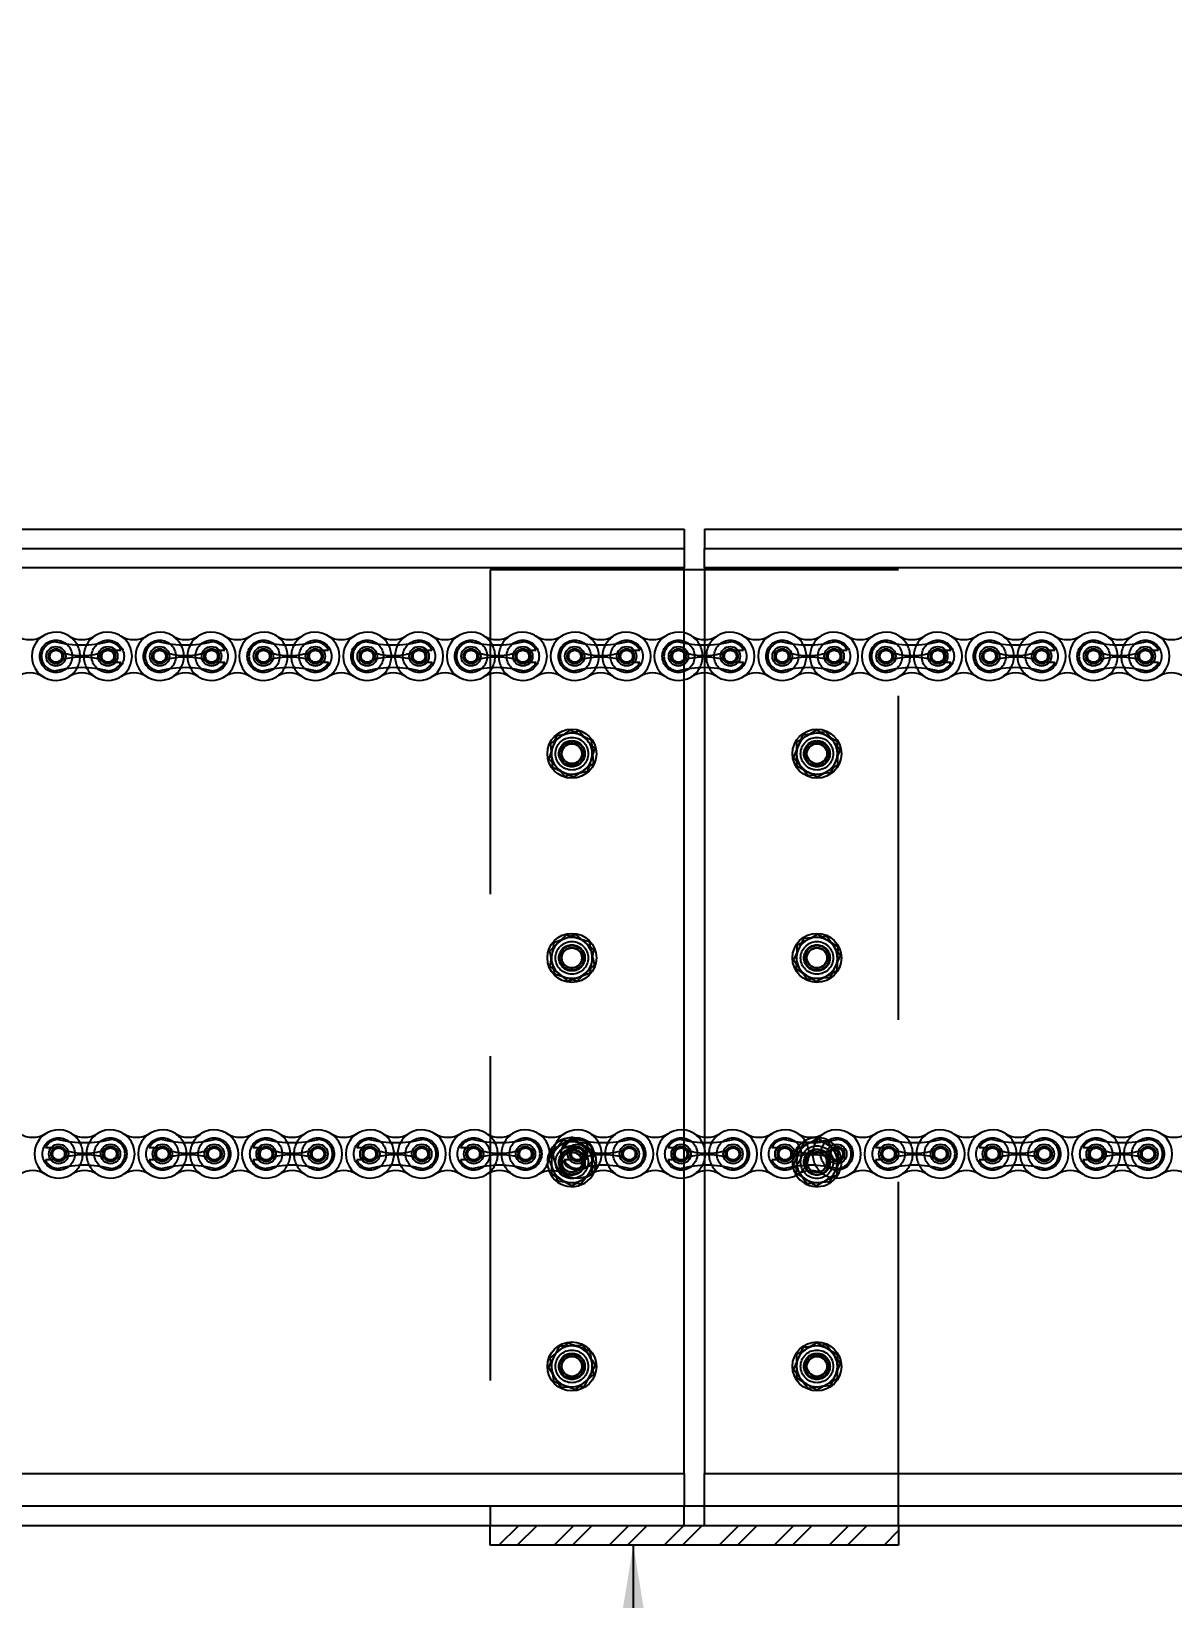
# Model space of a CAD drawing. Header units: metres. Extents: x 0 to 21025, y 0 to 14850.
# Drawn here: x 4713.9 to 4993.3, y 6173 to 6556.7 of the extents above; entities that cross this region are included whole.
import ezdxf

# ---------------------------------------------------------------- set-up
doc = ezdxf.new("R2010")
doc.units = ezdxf.units.M
doc.header["$LTSCALE"] = 25
doc.linetypes.add('HIDDEN2', pattern=[4.7625, 3.175, -1.5875])
for name, color, linetype in [('18_COTAS', 7, 'Continuous'), ('SDM', 7, 'Continuous'), ('SHA', 7, 'Continuous'), ('SL4', 4, 'Continuous'), ('ST1', 7, 'HIDDEN2')]:
    doc.layers.add(name, color=color, linetype=linetype)
doc.styles.add('ROMANS', font='ROMANS.SHX')
doc.dimstyles.new('25___1-25', dxfattribs={"dimscale": 25, "dimtxt": 2.5, "dimasz": 2, "dimexe": 1.5, "dimexo": 1, "dimgap": 0.5, "dimtad": 1, "dimzin": 12, "dimtxsty": 'ROMANS', "dimcen": 0, "dimclrd": 256, "dimclre": 256, "dimclrt": 3, "dimazin": 3, "dimtfac": 1, "dimtmove": 0, "dimatfit": 0, "dimfxl": 1, "dimlwd": -1, "dimlwe": -1, "dimarcsym": 0})

# ---------------------------------------------------------------- blocks, each defined once
blk = doc.blocks.new('*D49')
at = {"layer": '18_COTAS', "transparency": 16777216}
for p, q in [((2751.77, 6357.87), (2751.77, 7037.95)), ((5720.75, 6357.87), (5720.75, 7037.95)), ((2801.77, 7000.45), (5670.75, 7000.45))]:
    blk.add_line(p, q, dxfattribs=at)
for points in [[(2801.77, 7008.78), (2801.77, 6992.11), (2751.77, 7000.45)], [(5670.75, 7008.78), (5670.75, 6992.11), (5720.75, 7000.45)]]:
    blk.add_solid(points, dxfattribs=at)
at = {"layer": 'Defpoints', "color": 0, "transparency": 16777216}
for p in [(5720.75, 7000.45), (2751.77, 6332.87), (5720.75, 6332.87)]:
    blk.add_point(p, dxfattribs=at)
at = {"layer": '18_COTAS', "color": 3, "transparency": 16777216, "insert": (4236.26, 7050.15), "char_height": 62.5, "attachment_point": 5, "style": 'ROMANS'}
blk.add_mtext('2968,98', dxfattribs=at)

msp = doc.modelspace()

# ---------------------------------------------------------------- hatches: boundary and pattern name
at = {"layer": 'SHA'}
h = msp.add_hatch(dxfattribs=at)
h.set_pattern_fill('ANSI32', color=256, style=0)
h.set_pattern_definition([(45, (680.72, 3493.2185), (-6.735192, 6.735192), []), (45, (685.21, 3493.2185), (-6.735192, 6.735192), [])])
h.paths.add_polyline_path([(4926.248, 6186.103), (4926.248, 6190.865), (4826.248, 6190.865), (4826.248, 6186.103)], flags=0)

# ---------------------------------------------------------------- linework, layer by layer
at = {"layer": 'SL4'}
for p, q in [((3548.773, 6434.865), (4873.748, 6434.865)), ((4873.748, 6434.865), (4873.748, 6430.103)), ((4878.748, 6434.865), (5542.125, 6434.865)), ((4878.748, 6434.865), (4878.748, 6430.103)), ((3548.773, 6430.103), (4873.748, 6430.103)), ((4873.748, 6430.103), (4873.748, 6425.34)), ((4878.748, 6430.103), (5542.125, 6430.103)), ((4878.748, 6425.34), (4878.748, 6430.103)), ((4873.748, 6425.34), (3548.773, 6425.34)), ((4873.748, 6409.457), (4873.748, 6425.34)), ((4878.748, 6424.865), (4873.748, 6424.865)), ((4878.748, 6425.34), (4878.748, 6407.779)), ((5542.125, 6425.34), (4878.748, 6425.34)), ((4873.748, 6287.743), (4873.748, 6397.954)), ((4878.748, 6399.632), (4878.748, 6285.974)), ((4845.769, 6385.619), (4843.397, 6383.973)), ((4906.174, 6385.638), (4903.692, 6384.163)), ((4850.991, 6383.157), (4848.38, 6384.388)), ((4911.21, 6382.816), (4908.692, 6384.227)), ((4841.505, 6376.574), (4844.116, 6375.343)), ((4846.727, 6374.112), (4849.098, 6375.758)), ((4901.285, 6376.915), (4903.804, 6375.503)), ((4906.322, 6374.092), (4908.803, 6375.568)), ((4844.967, 6335.495), (4842.849, 6333.533)), ((4906.488, 6335.634), (4903.93, 6334.296)), ((4850.483, 6333.79), (4847.725, 6334.642)), ((4911.364, 6332.542), (4908.926, 6334.088)), ((4842.013, 6325.941), (4844.771, 6325.088)), ((4847.529, 6324.236), (4849.646, 6326.198)), ((4901.132, 6327.189), (4903.57, 6325.643)), ((4906.008, 6324.097), (4908.565, 6325.435)), ((4878.748, 6277.766), (4878.748, 6203.628)), ((4842.735, 6275.284), (4845.597, 6274.908)), ((4848.459, 6274.532), (4849.969, 6276.501)), ((4873.748, 6203.628), (4873.748, 6275.998)), ((4901.635, 6276.896), (4903.529, 6275.669)), ((4905.951, 6274.099), (4908.522, 6275.413)), ((4906.309, 6235.639), (4903.794, 6234.222)), ((4843.169, 6234.749), (4841.824, 6232.195)), ((4848.938, 6234.974), (4846.054, 6234.862)), ((4911.278, 6232.699), (4908.794, 6234.169)), ((4843.557, 6224.757), (4846.442, 6224.869)), ((4849.326, 6224.981), (4850.672, 6227.535)), ((4901.217, 6227.032), (4903.702, 6225.562)), ((4906.187, 6224.092), (4908.702, 6225.509)), ((3548.773, 6203.628), (4873.748, 6203.628)), ((4873.748, 6203.628), (4873.748, 6195.628)), ((4878.748, 6195.628), (4878.748, 6203.628)), ((4878.748, 6203.628), (5878.748, 6203.628)), ((4873.748, 6195.628), (3548.773, 6195.628)), ((4873.748, 6190.865), (4873.748, 6195.628)), ((4878.748, 6195.628), (4873.748, 6195.628)), ((4878.748, 6190.865), (4878.748, 6195.628)), ((5878.748, 6195.628), (4878.748, 6195.628)), ((4826.248, 6190.865), (3596.273, 6190.865)), ((4826.248, 6186.103), (4826.248, 6190.865)), ((4926.248, 6190.865), (4826.248, 6190.865)), ((4926.248, 6190.865), (4926.248, 6186.103)), ((5878.748, 6190.865), (4926.248, 6190.865)), ((4926.248, 6186.103), (4826.248, 6186.103))]:
    msp.add_line(p, q, dxfattribs=at)
at = {"layer": 'SL4', "flags": 128}
msp.add_lwpolyline([(4909.59, 6276.146), (4909.084, 6275.748), (4908.522, 6275.413)], dxfattribs=at)
at = {"layer": 'SL4'}
for centre, radius in [((4719.946, 6403.705), 2.399), ((4732.646, 6403.705), 2.398), ((4745.346, 6403.705), 2.399), ((4758.046, 6403.705), 2.398), ((4770.746, 6403.705), 2.399), ((4783.446, 6403.705), 2.399), ((4796.146, 6403.705), 2.399), ((4808.846, 6403.705), 2.399), ((4821.546, 6403.705), 2.399), ((4834.246, 6403.705), 2.399), ((4846.946, 6403.705), 2.399), ((4859.646, 6403.705), 2.399), ((4872.346, 6403.705), 2.399), ((4885.046, 6403.705), 2.399), ((4897.746, 6403.705), 2.399), ((4910.446, 6403.705), 2.399), ((4923.146, 6403.705), 2.399), ((4935.846, 6403.705), 2.399), ((4948.546, 6403.705), 2.399), ((4961.246, 6403.705), 2.399), ((4973.946, 6403.705), 2.399), ((4986.646, 6403.705), 2.399), ((4846.248, 6379.865), 6), ((4906.248, 6379.865), 6), ((4846.248, 6379.865), 3), ((4846.248, 6379.865), 2.445), ((4906.248, 6379.865), 3), ((4906.248, 6379.865), 2.446), ((4846.248, 6329.865), 6), ((4906.248, 6329.865), 6), ((4846.248, 6329.865), 3), ((4846.248, 6329.865), 2.446), ((4906.248, 6329.865), 3), ((4906.248, 6329.865), 2.445), ((4720.601, 6281.87), 2.398), ((4733.301, 6281.87), 2.398), ((4746.001, 6281.87), 2.398), ((4758.701, 6281.87), 2.398), ((4771.401, 6281.87), 2.398), ((4784.101, 6281.87), 2.398), ((4796.801, 6281.87), 2.399), ((4809.501, 6281.87), 2.398), ((4822.201, 6281.87), 2.398), ((4834.901, 6281.87), 2.398), ((4847.601, 6281.87), 2.398), ((4860.301, 6281.87), 2.398), ((4873.001, 6281.87), 2.398), ((4885.701, 6281.87), 2.398), ((4898.401, 6281.87), 2.398), ((4911.101, 6281.87), 2.399), ((4923.801, 6281.87), 2.398), ((4936.501, 6281.87), 2.399), ((4949.201, 6281.87), 2.398), ((4961.901, 6281.87), 2.399), ((4974.601, 6281.87), 2.399), ((4987.301, 6281.87), 2.399), ((4846.248, 6229.865), 6), ((4906.248, 6229.865), 6), ((4846.248, 6229.865), 3), ((4846.248, 6229.865), 2.446), ((4906.248, 6229.865), 3), ((4906.248, 6229.865), 2.446)]:
    msp.add_circle(centre, radius, dxfattribs=at)
for centre, radius, start, end in [((4713.596, 6413.698), 5.92, 237.56669, 302.43331), ((4719.946, 6403.705), 5.92, 57.56669, 302.43331), ((4726.296, 6413.698), 5.92, 237.56669, 302.43331), ((4732.646, 6403.705), 5.92, 237.56669, 122.43331), ((4738.996, 6413.698), 5.92, 237.56669, 302.43331), ((4745.346, 6403.705), 5.92, 57.56669, 302.43331), ((4751.696, 6413.698), 5.92, 237.56669, 302.43331), ((4758.046, 6403.705), 5.92, 237.56669, 122.43331), ((4764.396, 6413.698), 5.92, 237.56669, 302.43331), ((4770.746, 6403.705), 5.92, 57.56669, 302.43331), ((4777.096, 6413.698), 5.92, 237.56669, 302.43331), ((4783.446, 6403.705), 5.92, 237.56669, 122.43331), ((4789.796, 6413.698), 5.92, 237.56669, 302.43331), ((4796.146, 6403.705), 5.92, 57.56669, 302.43331), ((4802.496, 6413.698), 5.92, 237.56669, 302.43331), ((4808.846, 6403.705), 5.92, 237.56669, 122.43331), ((4815.196, 6413.698), 5.92, 237.56669, 302.43331), ((4821.546, 6403.705), 5.92, 57.56669, 302.43331), ((4827.896, 6413.698), 5.92, 237.56669, 302.43331), ((4834.246, 6403.705), 5.92, 237.56669, 122.43331), ((4840.596, 6413.698), 5.92, 237.56669, 302.43331), ((4846.946, 6403.705), 5.92, 57.56669, 302.43331), ((4853.296, 6413.698), 5.92, 237.56669, 302.43331), ((4859.646, 6403.705), 5.92, 237.56669, 122.43331), ((4865.996, 6413.698), 5.92, 237.56669, 302.43331), ((4872.346, 6403.705), 5.92, 57.56669, 302.43331), ((4878.696, 6413.698), 5.92, 237.56669, 302.43331), ((4885.046, 6403.705), 5.92, 237.56669, 122.43331), ((4891.396, 6413.698), 5.92, 237.56669, 302.43331), ((4897.746, 6403.705), 5.92, 57.56669, 302.43331), ((4904.096, 6413.698), 5.92, 237.56669, 302.43331), ((4910.446, 6403.705), 5.92, 237.56669, 122.43331), ((4916.796, 6413.698), 5.92, 237.56669, 302.43331), ((4923.146, 6403.705), 5.92, 57.56669, 302.43331), ((4929.496, 6413.698), 5.92, 237.56669, 302.43331), ((4935.846, 6403.705), 5.92, 237.56669, 122.43331), ((4942.196, 6413.698), 5.92, 237.56669, 302.43331), ((4948.546, 6403.705), 5.92, 57.56669, 302.43331), ((4954.896, 6413.698), 5.92, 237.56669, 302.43331), ((4961.246, 6403.705), 5.92, 237.56669, 122.43331), ((4967.596, 6413.698), 5.92, 237.56669, 302.43331), ((4973.946, 6403.705), 5.92, 57.56669, 302.43331), ((4980.296, 6413.698), 5.92, 237.56669, 302.43331), ((4986.646, 6403.705), 5.92, 237.56669, 122.43331), ((4992.996, 6413.698), 5.92, 237.56669, 302.43331), ((4713.596, 6393.712), 5.92, 57.56669, 122.43331), ((4726.296, 6393.712), 5.92, 57.56669, 122.43331), ((4738.996, 6393.712), 5.92, 57.56669, 122.43331), ((4751.696, 6393.712), 5.92, 57.56669, 122.43331), ((4764.396, 6393.712), 5.92, 57.56669, 122.43331), ((4777.096, 6393.712), 5.92, 57.56669, 122.43331), ((4789.796, 6393.712), 5.92, 57.56669, 122.43331), ((4802.496, 6393.712), 5.92, 57.56669, 122.43331), ((4815.196, 6393.712), 5.92, 57.56669, 122.43331), ((4827.896, 6393.712), 5.92, 57.56669, 122.43331), ((4840.596, 6393.712), 5.92, 57.56669, 122.43331), ((4853.296, 6393.712), 5.92, 57.56669, 122.43331), ((4865.996, 6393.712), 5.92, 57.56669, 122.43331), ((4878.696, 6393.712), 5.92, 57.56669, 122.43331), ((4891.396, 6393.712), 5.92, 57.56669, 122.43331), ((4904.096, 6393.712), 5.92, 57.56669, 122.43331), ((4916.796, 6393.712), 5.92, 57.56669, 122.43331), ((4929.496, 6393.712), 5.92, 57.56669, 122.43331), ((4942.196, 6393.712), 5.92, 57.56669, 122.43331), ((4954.896, 6393.712), 5.92, 57.56669, 122.43331), ((4967.596, 6393.712), 5.92, 57.56669, 122.43331), ((4980.296, 6393.712), 5.92, 57.56669, 122.43331), ((4992.996, 6393.712), 5.92, 57.56669, 122.43331), ((4846.248, 6379.865), 5, 124.75923, 184.75923), ((4846.248, 6379.865), 5, 64.75923, 124.75923), ((4846.248, 6379.865), 5, 4.75923, 64.75923), ((4906.248, 6379.865), 5, 120.73588, 180.73588), ((4906.248, 6379.865), 5, 60.73588, 120.73588), ((4906.248, 6379.865), 5, 0.73588, 60.73588), ((4846.248, 6379.865), 5, 184.75923, 244.75923), ((4846.248, 6379.865), 5, 304.75923, 4.75923), ((4906.248, 6379.865), 5, 180.73588, 240.73588), ((4906.248, 6379.865), 5, 300.73588, 0.73588), ((4846.248, 6379.865), 5, 244.75923, 304.75923), ((4906.248, 6379.865), 5, 240.73588, 300.73588), ((4846.248, 6329.865), 5, 132.82052, 192.82052), ((4846.248, 6329.865), 5, 72.82052, 132.82052), ((4846.248, 6329.865), 5, 12.82052, 72.82052), ((4906.248, 6329.865), 5, 117.61523, 177.61523), ((4906.248, 6329.865), 5, 57.61523, 117.61523), ((4906.248, 6329.865), 5, 357.61523, 57.61523), ((4846.248, 6329.865), 5, 192.82052, 252.82052), ((4846.248, 6329.865), 5, 312.82052, 12.82052), ((4906.248, 6329.865), 5, 177.61523, 237.61523), ((4906.248, 6329.865), 5, 297.61523, 357.61523), ((4846.248, 6329.865), 5, 252.82052, 312.82052), ((4906.248, 6329.865), 5, 237.61523, 297.61523), ((4714.251, 6291.863), 5.92, 237.56669, 302.43331), ((4720.601, 6281.87), 5.92, 57.56669, 302.43331), ((4726.951, 6291.863), 5.92, 237.56669, 302.43331), ((4733.301, 6281.87), 5.92, 237.56669, 122.43331), ((4739.651, 6291.863), 5.92, 237.56669, 302.43331), ((4746.001, 6281.87), 5.92, 57.56669, 302.43331), ((4752.351, 6291.863), 5.92, 237.56669, 302.43331), ((4758.701, 6281.87), 5.92, 237.56669, 122.43331), ((4765.051, 6291.863), 5.92, 237.56669, 302.43331), ((4771.401, 6281.87), 5.92, 57.56669, 302.43331), ((4777.751, 6291.863), 5.92, 237.56669, 302.43331), ((4784.101, 6281.87), 5.92, 237.56669, 122.43331), ((4790.451, 6291.863), 5.92, 237.56669, 302.43331), ((4796.801, 6281.87), 5.92, 57.56669, 302.43331), ((4803.151, 6291.863), 5.92, 237.56669, 302.43331), ((4809.501, 6281.87), 5.92, 237.56669, 122.43331), ((4815.851, 6291.863), 5.92, 237.56669, 302.43331), ((4822.201, 6281.87), 5.92, 57.56669, 302.43331), ((4828.551, 6291.863), 5.92, 237.56669, 302.43331), ((4834.901, 6281.87), 5.92, 237.56669, 122.43331), ((4841.251, 6291.863), 5.92, 237.56669, 302.43331), ((4847.601, 6281.87), 5.92, 57.56669, 302.43331), ((4853.951, 6291.863), 5.92, 237.56669, 302.43331), ((4860.301, 6281.87), 5.92, 237.56669, 122.43331), ((4866.651, 6291.863), 5.92, 237.56669, 302.43331), ((4873.001, 6281.87), 5.92, 57.56669, 302.43331), ((4879.351, 6291.863), 5.92, 237.56669, 302.43331), ((4885.701, 6281.87), 5.92, 237.56669, 122.43331), ((4892.051, 6291.863), 5.92, 237.56669, 302.43331), ((4898.401, 6281.87), 5.92, 57.56669, 302.43331), ((4904.751, 6291.863), 5.92, 237.56669, 302.43331), ((4911.101, 6281.87), 5.92, 237.56669, 122.43331), ((4917.451, 6291.863), 5.92, 237.56669, 302.43331), ((4923.801, 6281.87), 5.92, 57.56669, 302.43331), ((4930.151, 6291.863), 5.92, 237.56669, 302.43331), ((4936.501, 6281.87), 5.92, 237.56669, 122.43331), ((4942.851, 6291.863), 5.92, 237.56669, 302.43331), ((4949.201, 6281.87), 5.92, 57.56669, 302.43331), ((4955.551, 6291.863), 5.92, 237.56669, 302.43331), ((4961.901, 6281.87), 5.92, 237.56669, 122.43331), ((4968.251, 6291.863), 5.92, 237.56669, 302.43331), ((4974.601, 6281.87), 5.92, 57.56669, 302.43331), ((4980.951, 6291.863), 5.92, 237.56669, 302.43331), ((4987.301, 6281.87), 5.92, 237.56669, 122.43331), ((4993.651, 6291.863), 5.92, 237.56669, 302.43331), ((4714.251, 6271.877), 5.92, 57.56669, 122.43331), ((4726.951, 6271.877), 5.92, 57.56669, 122.43331), ((4739.651, 6271.877), 5.92, 57.56669, 122.43331), ((4752.351, 6271.877), 5.92, 57.56669, 122.43331), ((4765.051, 6271.877), 5.92, 57.56669, 122.43331), ((4777.751, 6271.877), 5.92, 57.56669, 122.43331), ((4790.451, 6271.877), 5.92, 57.56669, 122.43331), ((4803.151, 6271.877), 5.92, 57.56669, 122.43331), ((4815.851, 6271.877), 5.92, 57.56669, 122.43331), ((4828.551, 6271.877), 5.92, 57.56669, 122.43331), ((4841.251, 6271.877), 5.92, 57.56669, 122.43331), ((4846.248, 6279.865), 6, 200.49823, 335.22044), ((4846.248, 6279.865), 5, 204.65113, 262.52267), ((4853.951, 6271.877), 5.92, 57.56669, 122.43331), ((4866.651, 6271.877), 5.92, 57.56669, 122.43331), ((4879.351, 6271.877), 5.92, 57.56669, 122.43331), ((4892.051, 6271.877), 5.92, 57.56669, 122.43331), ((4904.751, 6271.877), 5.92, 57.56669, 122.43331), ((4906.248, 6279.865), 3, 224.51097, 294.26466), ((4906.248, 6279.865), 2.446, 237.8907, 280.88494), ((4917.451, 6271.877), 5.92, 57.56669, 122.43331), ((4930.151, 6271.877), 5.92, 57.56669, 122.43331), ((4942.851, 6271.877), 5.92, 57.56669, 122.43331), ((4955.551, 6271.877), 5.92, 57.56669, 122.43331), ((4968.251, 6271.877), 5.92, 57.56669, 122.43331), ((4980.951, 6271.877), 5.92, 57.56669, 122.43331), ((4993.651, 6271.877), 5.92, 57.56669, 122.43331), ((4846.248, 6279.865), 5, 262.52267, 315.99513), ((4906.248, 6279.865), 6, 212.45336, 319.36544), ((4906.248, 6279.865), 5, 212.94677, 237.05786), ((4906.248, 6279.865), 5, 237.05786, 297.05786), ((4846.248, 6229.865), 5, 152.22483, 212.22483), ((4846.248, 6229.865), 5, 92.22483, 152.22483), ((4846.248, 6229.865), 5, 32.22483, 92.22483), ((4846.248, 6229.865), 5, 332.22483, 32.22483), ((4906.248, 6229.865), 5, 119.39257, 179.39257), ((4906.248, 6229.865), 5, 59.39257, 119.39257), ((4906.248, 6229.865), 5, 359.39257, 59.39257), ((4906.248, 6229.865), 5, 179.39257, 239.39257), ((4906.248, 6229.865), 5, 299.39257, 359.39257), ((4846.248, 6229.865), 5, 212.22483, 272.22483), ((4846.248, 6229.865), 5, 272.22483, 332.22483), ((4906.248, 6229.865), 5, 239.39257, 299.39257)]:
    msp.add_arc(centre, radius, start, end, dxfattribs=at)
for points, knots in [([(4848.38, 6384.388), (4848.318, 6384.417), (4847.436, 6384.833), (4846.572, 6385.24), (4845.769, 6385.619)], [0, 0, 0, 0, 0.0702006, 1, 1, 1, 1]), ([(4908.692, 6384.227), (4908.632, 6384.261), (4907.782, 6384.737), (4906.948, 6385.204), (4906.174, 6385.638)], [0, 0, 0, 0, 0.0702006, 1, 1, 1, 1]), ([(4843.397, 6383.973), (4843.341, 6383.934), (4842.54, 6383.378), (4841.755, 6382.834), (4841.025, 6382.327)], [0, 0, 0, 0, 0.0702006, 1, 1, 1, 1]), ([(4841.025, 6382.327), (4841.046, 6382.086), (4841.124, 6381.148), (4841.205, 6380.174), (4841.265, 6379.45)], [0, 0, 0, 0, 0.25755135, 1, 1, 1, 1]), ([(4850.991, 6383.157), (4851.011, 6382.915), (4851.089, 6381.978), (4851.17, 6381.003), (4851.231, 6380.28)], [0, 0, 0, 0, 0.25755135, 1, 1, 1, 1]), ([(4903.692, 6384.163), (4903.634, 6384.128), (4902.796, 6383.63), (4901.975, 6383.142), (4901.211, 6382.688)], [0, 0, 0, 0, 0.07020058, 1, 1, 1, 1]), ([(4901.211, 6382.688), (4901.214, 6382.445), (4901.226, 6381.504), (4901.239, 6380.527), (4901.248, 6379.801)], [0, 0, 0, 0, 0.2575513, 1, 1, 1, 1]), ([(4911.21, 6382.816), (4911.213, 6382.574), (4911.225, 6381.633), (4911.238, 6380.655), (4911.247, 6379.93)], [0, 0, 0, 0, 0.2575513, 1, 1, 1, 1]), ([(4841.265, 6379.45), (4841.287, 6379.189), (4841.368, 6378.215), (4841.447, 6377.267), (4841.505, 6376.574)], [0, 0, 0, 0, 0.2686336, 1, 1, 1, 1]), ([(4849.098, 6375.758), (4849.155, 6375.797), (4849.955, 6376.352), (4850.74, 6376.897), (4851.47, 6377.403)], [0, 0, 0, 0, 0.0702006, 1, 1, 1, 1]), ([(4851.231, 6380.28), (4851.252, 6380.019), (4851.333, 6379.045), (4851.412, 6378.097), (4851.47, 6377.403)], [0, 0, 0, 0, 0.2686336, 1, 1, 1, 1]), ([(4901.248, 6379.801), (4901.252, 6379.539), (4901.264, 6378.562), (4901.276, 6377.61), (4901.285, 6376.915)], [0, 0, 0, 0, 0.2686336, 1, 1, 1, 1]), ([(4911.247, 6379.93), (4911.251, 6379.667), (4911.263, 6378.69), (4911.275, 6377.739), (4911.284, 6377.043)], [0, 0, 0, 0, 0.2686336, 1, 1, 1, 1]), ([(4844.116, 6375.343), (4844.178, 6375.314), (4845.059, 6374.898), (4845.923, 6374.49), (4846.727, 6374.112)], [0, 0, 0, 0, 0.0702006, 1, 1, 1, 1]), ([(4903.804, 6375.503), (4903.863, 6375.47), (4904.714, 6374.993), (4905.547, 6374.526), (4906.322, 6374.092)], [0, 0, 0, 0, 0.0702006, 1, 1, 1, 1]), ([(4908.803, 6375.568), (4908.862, 6375.603), (4909.7, 6376.101), (4910.521, 6376.589), (4911.284, 6377.043)], [0, 0, 0, 0, 0.07020058, 1, 1, 1, 1]), ([(4847.725, 6334.642), (4847.659, 6334.662), (4846.728, 6334.95), (4845.815, 6335.233), (4844.967, 6335.495)], [0, 0, 0, 0, 0.07020058, 1, 1, 1, 1]), ([(4908.926, 6334.088), (4908.868, 6334.124), (4908.045, 6334.646), (4907.238, 6335.158), (4906.488, 6335.634)], [0, 0, 0, 0, 0.07020058, 1, 1, 1, 1]), ([(4842.849, 6333.533), (4842.799, 6333.486), (4842.084, 6332.824), (4841.383, 6332.174), (4840.732, 6331.571)], [0, 0, 0, 0, 0.0702006, 1, 1, 1, 1]), ([(4840.732, 6331.571), (4840.786, 6331.334), (4840.994, 6330.417), (4841.211, 6329.464), (4841.372, 6328.756)], [0, 0, 0, 0, 0.2575513, 1, 1, 1, 1]), ([(4850.483, 6333.79), (4850.536, 6333.553), (4850.745, 6332.636), (4850.962, 6331.683), (4851.123, 6330.975)], [0, 0, 0, 0, 0.2575513, 1, 1, 1, 1]), ([(4901.372, 6332.958), (4901.362, 6332.715), (4901.323, 6331.775), (4901.282, 6330.799), (4901.252, 6330.073)], [0, 0, 0, 0, 0.25755135, 1, 1, 1, 1]), ([(4903.93, 6334.296), (4903.869, 6334.264), (4903.006, 6333.812), (4902.159, 6333.369), (4901.372, 6332.958)], [0, 0, 0, 0, 0.0702006, 1, 1, 1, 1]), ([(4911.364, 6332.542), (4911.353, 6332.299), (4911.314, 6331.359), (4911.274, 6330.382), (4911.243, 6329.657)], [0, 0, 0, 0, 0.25755135, 1, 1, 1, 1]), ([(4841.372, 6328.756), (4841.431, 6328.5), (4841.647, 6327.547), (4841.859, 6326.619), (4842.013, 6325.941)], [0, 0, 0, 0, 0.2686336, 1, 1, 1, 1]), ([(4849.646, 6326.198), (4849.696, 6326.244), (4850.411, 6326.907), (4851.112, 6327.556), (4851.764, 6328.16)], [0, 0, 0, 0, 0.07020058, 1, 1, 1, 1]), ([(4851.123, 6330.975), (4851.181, 6330.719), (4851.398, 6329.766), (4851.609, 6328.838), (4851.764, 6328.16)], [0, 0, 0, 0, 0.2686336, 1, 1, 1, 1]), ([(4901.252, 6330.073), (4901.241, 6329.811), (4901.201, 6328.835), (4901.161, 6327.884), (4901.132, 6327.189)], [0, 0, 0, 0, 0.2686336, 1, 1, 1, 1]), ([(4911.243, 6329.657), (4911.233, 6329.395), (4911.192, 6328.419), (4911.152, 6327.468), (4911.123, 6326.773)], [0, 0, 0, 0, 0.2686336, 1, 1, 1, 1]), ([(4844.771, 6325.088), (4844.836, 6325.068), (4845.768, 6324.78), (4846.68, 6324.498), (4847.529, 6324.236)], [0, 0, 0, 0, 0.0702006, 1, 1, 1, 1]), ([(4903.57, 6325.643), (4903.628, 6325.606), (4904.451, 6325.084), (4905.257, 6324.573), (4906.008, 6324.097)], [0, 0, 0, 0, 0.0702006, 1, 1, 1, 1]), ([(4908.565, 6325.435), (4908.626, 6325.467), (4909.49, 6325.919), (4910.336, 6326.361), (4911.123, 6326.773)], [0, 0, 0, 0, 0.0702006, 1, 1, 1, 1]), ([(4841.747, 6277.665), (4841.808, 6277.518), (4842.143, 6276.711), (4842.469, 6275.926), (4842.735, 6275.284)], [0, 0, 0, 0, 0.1823354, 1, 1, 1, 1]), ([(4845.597, 6274.908), (4845.665, 6274.899), (4846.631, 6274.772), (4847.579, 6274.648), (4848.459, 6274.532)], [0, 0, 0, 0, 0.0702006, 1, 1, 1, 1]), ([(4903.529, 6275.669), (4903.586, 6275.632), (4904.404, 6275.102), (4905.206, 6274.582), (4905.951, 6274.099)], [0, 0, 0, 0, 0.0702006, 1, 1, 1, 1]), ([(4908.522, 6275.413), (4908.583, 6275.444), (4909.049, 6275.682), (4909.505, 6275.915), (4909.902, 6276.117)], [0, 0, 0, 0, 0.13094, 1, 1, 1, 1]), ([(4908.794, 6234.169), (4908.735, 6234.204), (4907.896, 6234.7), (4907.073, 6235.186), (4906.309, 6235.639)], [0, 0, 0, 0, 0.07020058, 1, 1, 1, 1]), ([(4841.824, 6232.195), (4841.792, 6232.135), (4841.338, 6231.272), (4840.893, 6230.427), (4840.479, 6229.641)], [0, 0, 0, 0, 0.07020058, 1, 1, 1, 1]), ([(4846.054, 6234.862), (4845.985, 6234.859), (4845.011, 6234.821), (4844.057, 6234.784), (4843.169, 6234.749)], [0, 0, 0, 0, 0.0702006, 1, 1, 1, 1]), ([(4848.938, 6234.974), (4849.067, 6234.769), (4849.569, 6233.973), (4850.091, 6233.146), (4850.478, 6232.532)], [0, 0, 0, 0, 0.25755135, 1, 1, 1, 1]), ([(4850.478, 6232.532), (4850.618, 6232.309), (4851.139, 6231.483), (4851.646, 6230.678), (4852.017, 6230.089)], [0, 0, 0, 0, 0.2686336, 1, 1, 1, 1]), ([(4901.279, 6232.805), (4901.276, 6232.563), (4901.266, 6231.622), (4901.256, 6230.644), (4901.248, 6229.918)], [0, 0, 0, 0, 0.2575513, 1, 1, 1, 1]), ([(4903.794, 6234.222), (4903.734, 6234.188), (4902.885, 6233.71), (4902.053, 6233.241), (4901.279, 6232.805)], [0, 0, 0, 0, 0.0702006, 1, 1, 1, 1]), ([(4911.278, 6232.699), (4911.276, 6232.457), (4911.266, 6231.516), (4911.255, 6230.538), (4911.247, 6229.812)], [0, 0, 0, 0, 0.2575513, 1, 1, 1, 1]), ([(4840.479, 6229.641), (4840.608, 6229.436), (4841.11, 6228.64), (4841.631, 6227.813), (4842.018, 6227.199)], [0, 0, 0, 0, 0.2575513, 1, 1, 1, 1]), ([(4850.672, 6227.535), (4850.704, 6227.596), (4851.158, 6228.458), (4851.603, 6229.304), (4852.017, 6230.089)], [0, 0, 0, 0, 0.0702006, 1, 1, 1, 1]), ([(4901.248, 6229.918), (4901.245, 6229.656), (4901.235, 6228.679), (4901.225, 6227.727), (4901.217, 6227.032)], [0, 0, 0, 0, 0.2686336, 1, 1, 1, 1]), ([(4911.247, 6229.812), (4911.245, 6229.55), (4911.234, 6228.573), (4911.224, 6227.621), (4911.217, 6226.926)], [0, 0, 0, 0, 0.2686336, 1, 1, 1, 1]), ([(4842.018, 6227.199), (4842.158, 6226.977), (4842.679, 6226.15), (4843.186, 6225.346), (4843.557, 6224.757)], [0, 0, 0, 0, 0.2686336, 1, 1, 1, 1]), ([(4846.442, 6224.869), (4846.51, 6224.872), (4847.484, 6224.91), (4848.439, 6224.947), (4849.326, 6224.981)], [0, 0, 0, 0, 0.07020058, 1, 1, 1, 1]), ([(4903.702, 6225.562), (4903.761, 6225.527), (4904.6, 6225.031), (4905.422, 6224.544), (4906.187, 6224.092)], [0, 0, 0, 0, 0.0702006, 1, 1, 1, 1]), ([(4908.702, 6225.509), (4908.761, 6225.543), (4909.611, 6226.021), (4910.443, 6226.49), (4911.217, 6226.926)], [0, 0, 0, 0, 0.0702006, 1, 1, 1, 1])]:
    msp.add_open_spline(points, degree=3, knots=knots, dxfattribs=at)
at = {"layer": 'ST1'}
for p, q in [((4873.748, 6425.34), (3548.773, 6425.34)), ((4873.748, 6424.865), (4826.248, 6424.865)), ((4826.248, 6424.865), (4826.248, 6195.628)), ((5878.748, 6425.34), (4878.748, 6425.34)), ((4926.248, 6424.865), (4878.748, 6424.865)), ((4926.248, 6195.628), (4926.248, 6424.865)), ((4873.748, 6397.954), (4873.748, 6409.457)), ((4733.753, 6405.181), (4735.877, 6405.181)), ((4759.153, 6405.181), (4761.277, 6405.181)), ((4784.553, 6405.181), (4786.677, 6405.181)), ((4809.953, 6405.181), (4812.077, 6405.181)), ((4835.353, 6405.181), (4837.477, 6405.181)), ((4860.753, 6405.181), (4862.877, 6405.181)), ((4878.748, 6407.779), (4878.748, 6399.632)), ((4886.153, 6405.181), (4888.277, 6405.181)), ((4911.553, 6405.181), (4913.677, 6405.181)), ((4936.953, 6405.181), (4939.077, 6405.181)), ((4962.353, 6405.181), (4964.477, 6405.181)), ((4987.753, 6405.181), (4989.877, 6405.181)), ((4733.753, 6402.229), (4735.877, 6402.229)), ((4759.153, 6402.229), (4761.277, 6402.229)), ((4784.553, 6402.229), (4786.677, 6402.229)), ((4809.953, 6402.229), (4812.077, 6402.229)), ((4835.353, 6402.229), (4837.477, 6402.229)), ((4860.753, 6402.229), (4862.877, 6402.229)), ((4886.153, 6402.229), (4888.277, 6402.229)), ((4911.553, 6402.229), (4913.677, 6402.229)), ((4936.953, 6402.229), (4939.077, 6402.229)), ((4962.353, 6402.229), (4964.477, 6402.229)), ((4987.753, 6402.229), (4989.877, 6402.229)), ((4848.009, 6385.364), (4842.367, 6384.14)), ((4851.89, 6381.089), (4848.009, 6385.364)), ((4908.391, 6385.226), (4902.676, 6384.402)), ((4911.962, 6380.69), (4908.391, 6385.226)), ((4842.367, 6384.14), (4840.605, 6378.642)), ((4850.129, 6375.591), (4851.89, 6381.089)), ((4902.676, 6384.402), (4900.533, 6379.041)), ((4840.605, 6378.642), (4844.486, 6374.367)), ((4900.533, 6379.041), (4904.105, 6374.504)), ((4909.819, 6375.329), (4911.962, 6380.69)), ((4844.486, 6374.367), (4850.129, 6375.591)), ((4904.105, 6374.504), (4909.819, 6375.329)), ((4847.221, 6335.556), (4841.806, 6333.553)), ((4851.663, 6331.868), (4847.221, 6335.556)), ((4908.679, 6335.102), (4902.929, 6334.589)), ((4911.998, 6330.378), (4908.679, 6335.102)), ((4841.806, 6333.553), (4840.833, 6327.862)), ((4850.69, 6326.177), (4851.663, 6331.868)), ((4902.929, 6334.589), (4900.497, 6329.353)), ((4840.833, 6327.862), (4845.275, 6324.174)), ((4900.497, 6329.353), (4903.816, 6324.629)), ((4909.567, 6325.141), (4911.998, 6330.378)), ((4845.275, 6324.174), (4850.69, 6326.177)), ((4903.816, 6324.629), (4909.567, 6325.141)), ((4846.248, 6285.639), (4841.248, 6282.752)), ((4844.036, 6285.198), (4842.28, 6282.908)), ((4851.248, 6282.752), (4846.248, 6285.639)), ((4873.748, 6275.998), (4873.748, 6287.743)), ((4878.748, 6285.974), (4878.748, 6277.766)), ((4906.544, 6285.631), (4903.973, 6284.318)), ((4719.494, 6283.346), (4717.37, 6283.346)), ((4744.894, 6283.346), (4742.77, 6283.346)), ((4770.294, 6283.346), (4768.17, 6283.346)), ((4795.694, 6283.346), (4793.57, 6283.346)), ((4821.094, 6283.346), (4818.97, 6283.346)), ((4841.248, 6282.752), (4841.248, 6276.979)), ((4846.494, 6283.346), (4844.37, 6283.346)), ((4849.761, 6284.447), (4846.898, 6284.823)), ((4851.248, 6276.979), (4851.248, 6282.752)), ((4871.894, 6283.346), (4869.77, 6283.346)), ((4897.294, 6283.346), (4895.17, 6283.346)), ((4902.975, 6284.621), (4900.492, 6279.409)), ((4908.73, 6285.078), (4902.975, 6284.621)), ((4912.003, 6280.322), (4908.73, 6285.078)), ((4911.389, 6282.492), (4908.967, 6284.061)), ((4922.694, 6283.346), (4920.57, 6283.346)), ((4948.094, 6283.346), (4945.97, 6283.346)), ((4973.494, 6283.346), (4971.37, 6283.346)), ((4719.494, 6280.394), (4717.37, 6280.394)), ((4744.894, 6280.394), (4742.77, 6280.394)), ((4770.294, 6280.394), (4768.17, 6280.394)), ((4795.694, 6280.394), (4793.57, 6280.394)), ((4821.094, 6280.394), (4818.97, 6280.394)), ((4841.629, 6277.95), (4841.747, 6277.665)), ((4841.629, 6277.95), (4841.703, 6277.78)), ((4846.494, 6280.394), (4844.37, 6280.394)), ((4871.894, 6280.394), (4869.77, 6280.394)), ((4897.294, 6280.394), (4895.17, 6280.394)), ((4900.492, 6279.409), (4903.765, 6274.653)), ((4909.521, 6275.109), (4912.003, 6280.322)), ((4922.694, 6280.394), (4920.57, 6280.394)), ((4948.094, 6280.394), (4945.97, 6280.394)), ((4973.494, 6280.394), (4971.37, 6280.394)), ((4841.248, 6276.979), (4846.248, 6274.092)), ((4846.248, 6274.092), (4851.248, 6276.979)), ((4849.844, 6276.392), (4850.216, 6276.823)), ((4849.969, 6276.501), (4850.216, 6276.823)), ((4901.106, 6277.239), (4901.635, 6276.896)), ((4903.765, 6274.653), (4909.521, 6275.109)), ((4909.902, 6276.117), (4911.093, 6276.726)), ((4845.275, 6235.556), (4840.833, 6231.868)), ((4850.69, 6233.553), (4845.275, 6235.556)), ((4840.833, 6231.868), (4841.806, 6226.177)), ((4851.663, 6227.862), (4850.69, 6233.553)), ((4902.784, 6234.484), (4900.516, 6229.175)), ((4908.516, 6235.175), (4902.784, 6234.484)), ((4911.98, 6230.556), (4908.516, 6235.175)), ((4847.221, 6224.174), (4851.663, 6227.862)), ((4900.516, 6229.175), (4903.98, 6224.556)), ((4909.712, 6225.247), (4911.98, 6230.556)), ((4841.806, 6226.177), (4847.221, 6224.174)), ((4903.98, 6224.556), (4909.712, 6225.247)), ((3548.773, 6203.628), (4873.748, 6203.628)), ((4878.748, 6203.628), (5878.748, 6203.628)), ((4826.248, 6195.628), (4826.248, 6190.865)), ((4878.748, 6195.628), (4873.748, 6195.628)), ((4926.248, 6190.865), (4926.248, 6195.628))]:
    msp.add_line(p, q, dxfattribs=at)
at = {"layer": 'ST1', "flags": 128}
for points in [[(4851.695, 6277.351), (4852.059, 6278.373), (4852.248, 6279.865)], [(4910.801, 6275.958), (4910.853, 6276.019), (4911.665, 6277.286)]]:
    msp.add_lwpolyline(points, dxfattribs=at)
at = {"layer": 'ST1'}
for centre, radius in [((4719.946, 6403.705), 3.96), ((4719.946, 6403.705), 1.845), ((4719.946, 6403.705), 1.476), ((4732.646, 6403.705), 3.96), ((4732.646, 6403.705), 1.845), ((4732.646, 6403.705), 1.476), ((4745.346, 6403.705), 3.96), ((4745.346, 6403.705), 1.845), ((4745.346, 6403.705), 1.476), ((4758.046, 6403.705), 3.96), ((4758.046, 6403.705), 1.845), ((4758.046, 6403.705), 1.476), ((4770.746, 6403.705), 3.96), ((4770.746, 6403.705), 1.845), ((4770.746, 6403.705), 1.476), ((4783.446, 6403.705), 3.96), ((4783.446, 6403.705), 1.845), ((4783.446, 6403.705), 1.476), ((4796.146, 6403.705), 3.96), ((4796.146, 6403.705), 1.845), ((4796.146, 6403.705), 1.476), ((4808.846, 6403.705), 3.96), ((4808.846, 6403.705), 1.845), ((4808.846, 6403.705), 1.476), ((4821.546, 6403.705), 3.96), ((4821.546, 6403.705), 1.845), ((4821.546, 6403.705), 1.476), ((4834.246, 6403.705), 3.96), ((4834.246, 6403.705), 1.845), ((4834.246, 6403.705), 1.476), ((4846.946, 6403.705), 3.96), ((4846.946, 6403.705), 1.845), ((4846.946, 6403.705), 1.476), ((4859.646, 6403.705), 3.96), ((4859.646, 6403.705), 1.845), ((4859.646, 6403.705), 1.476), ((4872.346, 6403.705), 3.96), ((4872.346, 6403.705), 1.845), ((4872.346, 6403.705), 1.476), ((4885.046, 6403.705), 3.96), ((4885.046, 6403.705), 1.845), ((4885.046, 6403.705), 1.476), ((4897.746, 6403.705), 3.96), ((4897.746, 6403.705), 1.845), ((4897.746, 6403.705), 1.476), ((4910.446, 6403.705), 3.96), ((4910.446, 6403.705), 1.845), ((4910.446, 6403.705), 1.476), ((4923.146, 6403.705), 3.96), ((4923.146, 6403.705), 1.845), ((4923.146, 6403.705), 1.476), ((4935.846, 6403.705), 3.96), ((4935.846, 6403.705), 1.845), ((4935.846, 6403.705), 1.476), ((4948.546, 6403.705), 3.96), ((4948.546, 6403.705), 1.845), ((4948.546, 6403.705), 1.476), ((4961.246, 6403.705), 3.96), ((4961.246, 6403.705), 1.845), ((4961.246, 6403.705), 1.476), ((4973.946, 6403.705), 3.96), ((4973.946, 6403.705), 1.845), ((4973.946, 6403.705), 1.476), ((4986.646, 6403.705), 3.96), ((4986.646, 6403.705), 1.845), ((4986.646, 6403.705), 1.476), ((4846.248, 6379.865), 4), ((4846.248, 6379.865), 3.2), ((4846.248, 6379.865), 2.5), ((4906.248, 6379.865), 4), ((4906.248, 6379.865), 3.2), ((4906.248, 6379.865), 2.5), ((4846.248, 6329.865), 4), ((4846.248, 6329.865), 3.2), ((4846.248, 6329.865), 2.5), ((4906.248, 6329.865), 4), ((4906.248, 6329.865), 3.2), ((4906.248, 6329.865), 2.5), ((4720.601, 6281.87), 3.96), ((4733.301, 6281.87), 3.96), ((4746.001, 6281.87), 3.96), ((4758.701, 6281.87), 3.96), ((4771.401, 6281.87), 3.96), ((4784.101, 6281.87), 3.96), ((4796.801, 6281.87), 3.96), ((4809.501, 6281.87), 3.96), ((4822.201, 6281.87), 3.96), ((4834.901, 6281.87), 3.96), ((4847.601, 6281.87), 3.96), ((4860.301, 6281.87), 3.96), ((4873.001, 6281.87), 3.96), ((4885.701, 6281.87), 3.96), ((4898.401, 6281.87), 3.96), ((4911.101, 6281.87), 3.96), ((4923.801, 6281.87), 3.96), ((4936.501, 6281.87), 3.96), ((4949.201, 6281.87), 3.96), ((4961.901, 6281.87), 3.96), ((4974.601, 6281.87), 3.96), ((4987.301, 6281.87), 3.96), ((4720.601, 6281.87), 1.845), ((4720.601, 6281.87), 1.476), ((4733.301, 6281.87), 1.845), ((4733.301, 6281.87), 1.476), ((4746.001, 6281.87), 1.845), ((4746.001, 6281.87), 1.476), ((4758.701, 6281.87), 1.845), ((4758.701, 6281.87), 1.476), ((4771.401, 6281.87), 1.845), ((4771.401, 6281.87), 1.476), ((4784.101, 6281.87), 1.845), ((4784.101, 6281.87), 1.476), ((4796.801, 6281.87), 1.845), ((4796.801, 6281.87), 1.476), ((4809.501, 6281.87), 1.845), ((4809.501, 6281.87), 1.476), ((4822.201, 6281.87), 1.845), ((4822.201, 6281.87), 1.476), ((4834.901, 6281.87), 1.845), ((4834.901, 6281.87), 1.476), ((4846.248, 6279.865), 4), ((4846.248, 6279.865), 3.2), ((4846.248, 6279.865), 3), ((4846.248, 6279.865), 2.5), ((4846.248, 6279.865), 2.445), ((4847.601, 6281.87), 1.845), ((4847.601, 6281.87), 1.476), ((4860.301, 6281.87), 1.845), ((4860.301, 6281.87), 1.476), ((4873.001, 6281.87), 1.845), ((4873.001, 6281.87), 1.476), ((4885.701, 6281.87), 1.845), ((4885.701, 6281.87), 1.476), ((4898.401, 6281.87), 1.845), ((4898.401, 6281.87), 1.476), ((4906.248, 6279.865), 4), ((4906.248, 6279.865), 3.2), ((4906.248, 6279.865), 2.5), ((4911.101, 6281.87), 1.845), ((4911.101, 6281.87), 1.476), ((4923.801, 6281.87), 1.845), ((4923.801, 6281.87), 1.476), ((4936.501, 6281.87), 1.845), ((4936.501, 6281.87), 1.476), ((4949.201, 6281.87), 1.845), ((4949.201, 6281.87), 1.476), ((4961.901, 6281.87), 1.845), ((4961.901, 6281.87), 1.476), ((4974.601, 6281.87), 1.845), ((4974.601, 6281.87), 1.476), ((4987.301, 6281.87), 1.845), ((4987.301, 6281.87), 1.476), ((4846.248, 6229.865), 4), ((4846.248, 6229.865), 3.2), ((4846.248, 6229.865), 2.5), ((4906.248, 6229.865), 4), ((4906.248, 6229.865), 3.2), ((4906.248, 6229.865), 2.5)]:
    msp.add_circle(centre, radius, dxfattribs=at)
for centre, radius, start, end in [((4719.946, 6403.705), 5.92, 302.43326, 57.56674), ((4732.646, 6403.705), 5.92, 122.43326, 237.56674), ((4745.346, 6403.705), 5.92, 302.43326, 57.56674), ((4758.046, 6403.705), 5.92, 122.43326, 237.56674), ((4770.746, 6403.705), 5.92, 302.43326, 57.56674), ((4783.446, 6403.705), 5.92, 122.43328, 237.56672), ((4796.146, 6403.705), 5.92, 302.43326, 57.56674), ((4808.846, 6403.705), 5.92, 122.43326, 237.56674), ((4821.546, 6403.705), 5.92, 302.43328, 57.56672), ((4834.246, 6403.705), 5.92, 122.43326, 237.56674), ((4846.946, 6403.705), 5.92, 302.43328, 57.56674), ((4859.646, 6403.705), 5.92, 122.43326, 237.56674), ((4872.346, 6403.705), 5.92, 302.43326, 57.56674), ((4885.046, 6403.705), 5.92, 122.43326, 237.56674), ((4897.746, 6403.705), 5.92, 302.43326, 57.56674), ((4910.446, 6403.705), 5.92, 122.43328, 237.56672), ((4923.146, 6403.705), 5.92, 302.43326, 57.56674), ((4935.846, 6403.705), 5.92, 122.43326, 237.56674), ((4948.546, 6403.705), 5.92, 302.43326, 57.56674), ((4961.246, 6403.705), 5.92, 122.43326, 237.56674), ((4973.946, 6403.705), 5.92, 302.43328, 57.56672), ((4986.646, 6403.705), 5.92, 122.43326, 237.56674), ((4719.946, 6403.705), 3.552, 90, 270), ((4726.296, 6432.802), 26.322, 256.04015, 283.95985), ((4726.296, 6420.058), 16.175, 252.993, 287.007), ((4732.646, 6403.705), 3.552, 24.55336, 90), ((4745.346, 6403.705), 3.552, 90, 270), ((4751.696, 6432.802), 26.322, 256.04015, 283.95985), ((4751.696, 6420.058), 16.175, 252.993, 287.007), ((4758.046, 6403.705), 3.552, 24.55336, 90), ((4770.746, 6403.705), 3.552, 90, 270), ((4777.096, 6432.802), 26.322, 256.04015, 283.95985), ((4777.096, 6420.058), 16.175, 252.993, 287.007), ((4783.446, 6403.705), 3.552, 24.55336, 90), ((4796.146, 6403.705), 3.552, 90, 270), ((4802.496, 6432.802), 26.322, 256.04015, 283.95985), ((4802.496, 6420.058), 16.175, 252.993, 287.007), ((4808.846, 6403.705), 3.552, 24.55336, 90), ((4821.546, 6403.705), 3.552, 90, 270), ((4827.896, 6432.802), 26.322, 256.04015, 283.95985), ((4827.896, 6420.058), 16.175, 252.993, 287.007), ((4834.246, 6403.705), 3.552, 24.55336, 90), ((4846.946, 6403.705), 3.552, 90, 270), ((4853.296, 6432.802), 26.322, 256.04015, 283.95985), ((4853.296, 6420.058), 16.175, 252.993, 287.007), ((4859.646, 6403.705), 3.552, 24.55336, 90), ((4872.346, 6403.705), 3.552, 90, 270), ((4878.696, 6432.802), 26.322, 256.04015, 283.95985), ((4878.696, 6420.058), 16.175, 252.993, 287.007), ((4885.046, 6403.705), 3.552, 24.55336, 90), ((4897.746, 6403.705), 3.552, 90, 270), ((4904.096, 6432.802), 26.322, 256.04015, 283.95985), ((4904.096, 6420.058), 16.175, 252.993, 287.007), ((4910.446, 6403.705), 3.552, 24.55336, 90), ((4923.146, 6403.705), 3.552, 90, 270), ((4929.496, 6432.802), 26.322, 256.04015, 283.95985), ((4929.496, 6420.058), 16.175, 252.993, 287.007), ((4935.846, 6403.705), 3.552, 24.55336, 90), ((4948.546, 6403.705), 3.552, 90, 270), ((4954.896, 6432.802), 26.322, 256.04015, 283.95985), ((4954.896, 6420.058), 16.175, 252.993, 287.007), ((4961.246, 6403.705), 3.552, 24.55336, 90), ((4973.946, 6403.705), 3.552, 90, 270), ((4980.296, 6432.802), 26.322, 256.04015, 283.95985), ((4980.296, 6420.058), 16.175, 252.993, 287.007), ((4986.646, 6403.705), 3.552, 24.55336, 90), ((4726.296, 6374.609), 26.322, 76.04015, 103.95985), ((4726.296, 6387.353), 16.175, 72.993, 107.007), ((4732.646, 6403.705), 3.552, 270, 335.44664), ((4751.696, 6374.609), 26.322, 76.04015, 103.95985), ((4751.696, 6387.353), 16.175, 72.993, 107.007), ((4758.046, 6403.705), 3.552, 270, 335.44664), ((4777.096, 6374.609), 26.322, 76.04015, 103.95985), ((4777.096, 6387.353), 16.175, 72.993, 107.007), ((4783.446, 6403.705), 3.552, 270, 335.44664), ((4802.496, 6374.609), 26.322, 76.04015, 103.95985), ((4802.496, 6387.353), 16.175, 72.993, 107.007), ((4808.846, 6403.705), 3.552, 270, 335.44664), ((4827.896, 6374.609), 26.322, 76.04015, 103.95985), ((4827.896, 6387.353), 16.175, 72.993, 107.007), ((4834.246, 6403.705), 3.552, 270, 335.44664), ((4853.296, 6374.609), 26.322, 76.04015, 103.95985), ((4853.296, 6387.353), 16.175, 72.993, 107.007), ((4859.646, 6403.705), 3.552, 270, 335.44664), ((4878.696, 6374.609), 26.322, 76.04015, 103.95985), ((4878.696, 6387.353), 16.175, 72.993, 107.007), ((4885.046, 6403.705), 3.552, 270, 335.44664), ((4904.096, 6374.609), 26.322, 76.04015, 103.95985), ((4904.096, 6387.353), 16.175, 72.993, 107.007), ((4910.446, 6403.705), 3.552, 270, 335.44664), ((4929.496, 6374.609), 26.322, 76.04015, 103.95985), ((4929.496, 6387.353), 16.175, 72.993, 107.007), ((4935.846, 6403.705), 3.552, 270, 335.44664), ((4954.896, 6374.609), 26.322, 76.04015, 103.95985), ((4954.896, 6387.353), 16.175, 72.993, 107.007), ((4961.246, 6403.705), 3.552, 270, 335.44664), ((4980.296, 6374.609), 26.322, 76.04015, 103.95985), ((4980.296, 6387.353), 16.175, 72.993, 107.007), ((4986.646, 6403.705), 3.552, 270, 335.44664), ((4720.601, 6281.87), 3.552, 90, 155.44664), ((4726.951, 6310.967), 26.322, 256.04015, 283.95985), ((4720.601, 6281.87), 5.92, 302.43328, 57.56672), ((4733.301, 6281.87), 5.92, 122.43328, 237.56672), ((4733.301, 6281.87), 3.552, 270, 90), ((4746.001, 6281.87), 3.552, 90, 155.44664), ((4752.351, 6310.967), 26.322, 256.04015, 283.95985), ((4746.001, 6281.87), 5.92, 302.43326, 57.56672), ((4758.701, 6281.87), 5.92, 122.43328, 237.56672), ((4758.701, 6281.87), 3.552, 270, 90), ((4771.401, 6281.87), 3.552, 90, 155.44664), ((4777.751, 6310.967), 26.322, 256.04015, 283.95985), ((4771.401, 6281.87), 5.92, 302.43326, 57.56672), ((4784.101, 6281.87), 5.92, 122.43328, 237.56672), ((4784.101, 6281.87), 3.552, 270, 90), ((4796.801, 6281.87), 3.552, 90, 155.44664), ((4803.151, 6310.967), 26.322, 256.04015, 283.95985), ((4796.801, 6281.87), 5.92, 302.43326, 57.56674), ((4809.501, 6281.87), 5.92, 122.43328, 237.56672), ((4809.501, 6281.87), 3.552, 270, 90), ((4822.201, 6281.87), 3.552, 90, 155.44664), ((4828.551, 6310.967), 26.322, 256.04015, 283.95985), ((4822.201, 6281.87), 5.92, 302.43328, 57.56672), ((4834.901, 6281.87), 5.92, 122.43328, 237.56672), ((4834.901, 6281.87), 3.552, 270, 90), ((4846.248, 6279.865), 6, 0, 200.49823), ((4847.601, 6281.87), 3.552, 90, 155.44664), ((4853.951, 6310.967), 26.322, 256.04015, 283.95985), ((4847.601, 6281.87), 5.92, 302.43328, 57.56672), ((4860.301, 6281.87), 5.92, 122.43328, 237.56672), ((4860.301, 6281.87), 3.552, 270, 90), ((4873.001, 6281.87), 3.552, 90, 155.44664), ((4879.351, 6310.967), 26.322, 256.04015, 283.95985), ((4873.001, 6281.87), 5.92, 302.43328, 57.56674), ((4885.701, 6281.87), 5.92, 122.43328, 237.56672), ((4885.701, 6281.87), 3.552, 270, 90), ((4898.401, 6281.87), 3.552, 90, 155.44664), ((4904.751, 6310.967), 26.322, 256.04015, 283.95985), ((4906.248, 6279.865), 6, 334.53519, 212.45336), ((4898.401, 6281.87), 5.92, 302.43326, 57.56674), ((4911.101, 6281.87), 5.92, 122.43328, 237.56672), ((4911.101, 6281.87), 3.552, 270, 90), ((4923.801, 6281.87), 3.552, 90, 155.44664), ((4930.151, 6310.967), 26.322, 256.04015, 283.95985), ((4923.801, 6281.87), 5.92, 302.43326, 57.56674), ((4936.501, 6281.87), 5.92, 122.43328, 237.56672), ((4936.501, 6281.87), 3.552, 270, 90), ((4949.201, 6281.87), 3.552, 90, 155.44664), ((4955.551, 6310.967), 26.322, 256.04015, 283.95985), ((4949.201, 6281.87), 5.92, 302.43328, 57.56672), ((4961.901, 6281.87), 5.92, 122.43326, 237.56674), ((4961.901, 6281.87), 3.552, 270, 90), ((4974.601, 6281.87), 3.552, 90, 155.44664), ((4980.951, 6310.967), 26.322, 256.04015, 283.95985), ((4974.601, 6281.87), 5.92, 302.43326, 57.56674), ((4987.301, 6281.87), 5.92, 122.43328, 237.56672), ((4987.301, 6281.87), 3.552, 270, 90), ((4726.951, 6298.223), 16.175, 252.993, 287.007), ((4726.951, 6265.518), 16.175, 72.993, 107.007), ((4752.351, 6298.223), 16.175, 252.993, 287.007), ((4752.351, 6265.518), 16.175, 72.993, 107.007), ((4777.751, 6298.223), 16.175, 252.993, 287.007), ((4777.751, 6265.518), 16.175, 72.993, 107.007), ((4803.151, 6298.223), 16.175, 252.993, 287.007), ((4803.151, 6265.518), 16.175, 72.993, 107.007), ((4828.551, 6298.223), 16.175, 252.993, 287.007), ((4828.551, 6265.518), 16.175, 72.993, 107.007), ((4846.248, 6279.865), 5, 142.52267, 202.52267), ((4846.248, 6279.865), 5, 82.52267, 142.52267), ((4846.248, 6279.865), 5, 22.52267, 82.52267), ((4853.951, 6298.223), 16.175, 252.993, 287.007), ((4853.951, 6265.518), 16.175, 72.993, 107.007), ((4846.248, 6279.865), 5, 322.52267, 22.52267), ((4879.351, 6298.223), 16.175, 252.993, 287.007), ((4879.351, 6265.518), 16.175, 72.993, 107.007), ((4904.751, 6298.223), 16.175, 252.993, 287.007), ((4904.751, 6265.518), 16.175, 72.993, 107.007), ((4906.248, 6279.865), 5, 117.05786, 177.05786), ((4906.248, 6279.865), 3, 294.26466, 154.53519), ((4906.248, 6279.865), 5, 57.05786, 117.05786), ((4906.248, 6279.865), 2.446, 280.88494, 154.53519), ((4906.248, 6279.865), 5, 357.05786, 57.05786), ((4930.151, 6298.223), 16.175, 252.993, 287.007), ((4930.151, 6265.518), 16.175, 72.993, 107.007), ((4955.551, 6298.223), 16.175, 252.993, 287.007), ((4955.551, 6265.518), 16.175, 72.993, 107.007), ((4980.951, 6298.223), 16.175, 252.993, 287.007), ((4980.951, 6265.518), 16.175, 72.993, 107.007), ((4720.601, 6281.87), 3.552, 204.55336, 270), ((4726.951, 6252.774), 26.322, 76.04015, 103.95985), ((4746.001, 6281.87), 3.552, 204.55336, 270), ((4752.351, 6252.774), 26.322, 76.04015, 103.95985), ((4771.401, 6281.87), 3.552, 204.55336, 270), ((4777.751, 6252.774), 26.322, 76.04015, 103.95985), ((4796.801, 6281.87), 3.552, 204.55336, 270), ((4803.151, 6252.774), 26.322, 76.04015, 103.95985), ((4822.201, 6281.87), 3.552, 204.55336, 270), ((4828.551, 6252.774), 26.322, 76.04015, 103.95985), ((4847.601, 6281.87), 3.552, 204.55336, 270), ((4853.951, 6252.774), 26.322, 76.04015, 103.95985), ((4873.001, 6281.87), 3.552, 204.55336, 270), ((4879.351, 6252.774), 26.322, 76.04015, 103.95985), ((4898.401, 6281.87), 3.552, 204.55336, 270), ((4904.751, 6252.774), 26.322, 76.04015, 103.95985), ((4906.248, 6279.865), 5, 177.05786, 212.94677), ((4906.248, 6279.865), 3, 154.53519, 224.51097), ((4906.248, 6279.865), 2.446, 154.53519, 237.8907), ((4906.248, 6279.865), 5, 311.94592, 357.05786), ((4923.801, 6281.87), 3.552, 204.55336, 270), ((4930.151, 6252.774), 26.322, 76.04015, 103.95985), ((4949.201, 6281.87), 3.552, 204.55336, 270), ((4955.551, 6252.774), 26.322, 76.04015, 103.95985), ((4974.601, 6281.87), 3.552, 204.55336, 270), ((4980.951, 6252.774), 26.322, 76.04015, 103.95985)]:
    msp.add_arc(centre, radius, start, end, dxfattribs=at)
for points, knots in [([(4846.898, 6284.823), (4846.831, 6284.832), (4845.864, 6284.959), (4844.917, 6285.083), (4844.036, 6285.198)], [0, 0, 0, 0, 0.0702006, 1, 1, 1, 1]), ([(4908.967, 6284.061), (4908.909, 6284.099), (4908.091, 6284.629), (4907.29, 6285.148), (4906.544, 6285.631)], [0, 0, 0, 0, 0.0702006, 1, 1, 1, 1]), ([(4842.28, 6282.908), (4842.238, 6282.853), (4841.645, 6282.08), (4841.064, 6281.322), (4840.523, 6280.617)], [0, 0, 0, 0, 0.0702006, 1, 1, 1, 1]), ([(4849.761, 6284.447), (4849.853, 6284.223), (4850.214, 6283.354), (4850.588, 6282.451), (4850.866, 6281.781)], [0, 0, 0, 0, 0.2575513, 1, 1, 1, 1]), ([(4850.866, 6281.781), (4850.967, 6281.538), (4851.341, 6280.636), (4851.706, 6279.757), (4851.972, 6279.114)], [0, 0, 0, 0, 0.2686336, 1, 1, 1, 1]), ([(4901.403, 6283.005), (4901.39, 6282.763), (4901.342, 6281.823), (4901.292, 6280.847), (4901.254, 6280.122)], [0, 0, 0, 0, 0.2575513, 1, 1, 1, 1]), ([(4903.973, 6284.318), (4903.912, 6284.287), (4903.044, 6283.843), (4902.194, 6283.409), (4901.403, 6283.005)], [0, 0, 0, 0, 0.0702006, 1, 1, 1, 1]), ([(4911.389, 6282.492), (4911.377, 6282.25), (4911.329, 6281.31), (4911.278, 6280.334), (4911.241, 6279.609)], [0, 0, 0, 0, 0.2575513, 1, 1, 1, 1]), ([(4840.523, 6280.617), (4840.616, 6280.393), (4840.977, 6279.524), (4841.351, 6278.621), (4841.629, 6277.95)], [0, 0, 0, 0, 0.2575513, 1, 1, 1, 1]), ([(4850.216, 6276.823), (4850.257, 6276.877), (4850.85, 6277.651), (4851.432, 6278.409), (4851.972, 6279.114)], [0, 0, 0, 0, 0.0702006, 1, 1, 1, 1]), ([(4901.254, 6280.122), (4901.241, 6279.86), (4901.191, 6278.884), (4901.142, 6277.934), (4901.106, 6277.239)], [0, 0, 0, 0, 0.2686336, 1, 1, 1, 1]), ([(4911.241, 6279.609), (4911.228, 6279.347), (4911.178, 6278.371), (4911.129, 6277.421), (4911.093, 6276.726)], [0, 0, 0, 0, 0.2686336, 1, 1, 1, 1])]:
    msp.add_open_spline(points, degree=3, knots=knots, dxfattribs=at)

# ---------------------------------------------------------------- dimensions: what is measured, and where the dimension line sits
at = {"layer": '18_COTAS'}
dim = msp.add_linear_dim(base=(5720.747753191, 7000.445004906), p1=(2751.772753191, 6332.865322837), p2=(5720.747753191, 6332.865322834), dimstyle='25___1-25', dxfattribs=at)
dim.commit()
dim.dimension.update_dxf_attribs({"geometry": '*D49', "text_midpoint": (4236.260253191, 7050.147385859)})

# ---------------------------------------------------------------- leaders
at = {"layer": 'SDM'}
msp.add_leader([(4861.293, 6186.103), (4861.225, 5879.318)], dimstyle='25___1-25', override={"dimgap": 0.5, "dimtad": 0}, dxfattribs=at)

doc.saveas('drawing.dxf')
